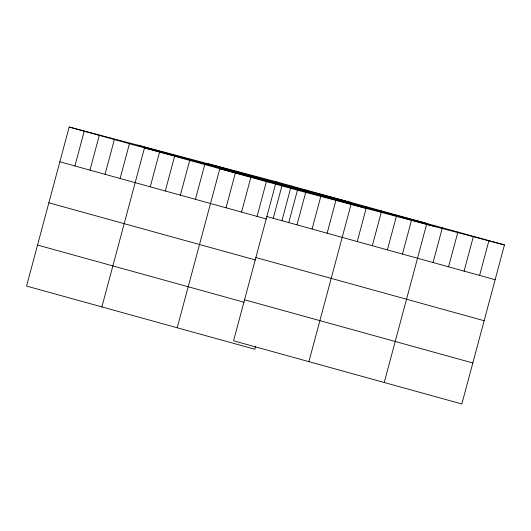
<?xml version="1.0" encoding="UTF-8"?>
<svg xmlns="http://www.w3.org/2000/svg" width="531" height="531" viewBox="0 0 531 531"><rect width="100%" height="100%" fill="white"/><g stroke="black" fill="none" stroke-linecap="round" stroke-linejoin="round"><path stroke-width="0.8" d="M276.18 181.755L233.56 340.796L461.837 403.972L504.45 244.937L276.18 181.755L69.163 127.028L26.55 286.063L254.82 349.245L255.67 346.093M74.911 165.971L84.23 131.197M89.978 170.146L99.297 135.365M105.045 174.314L114.364 139.534M120.112 178.482L129.431 143.709M101.879 306.911L144.492 147.877L351.509 202.603L308.896 361.644M150.24 186.826L159.559 152.045M165.307 190.994L174.626 156.214M180.374 195.162L189.693 160.382M195.441 199.331L204.76 164.557M177.208 327.766L219.821 168.725L426.838 223.451L384.225 382.493M226.027 207.8L235.346 173.02M241.552 212.095L250.871 177.321M257.07 216.389L266.389 181.615M273.233 218.314L281.915 185.91M281.928 220.704L291.24 185.923M288.751 222.615L297.44 190.204L69.163 127.028M296.988 224.872L306.307 190.098M312.055 229.04L321.374 194.266M327.123 233.215L336.442 198.435M357.257 241.552L366.576 206.778M372.324 245.72L381.636 210.946M387.384 249.895L396.703 215.115M402.452 254.064L411.771 219.283M433.044 262.526L442.363 227.753M448.562 266.827L457.881 232.047M464.087 271.122L473.406 236.341M479.606 275.416L488.925 240.643M297.44 190.204L504.45 244.937M207.86 163.694L436.137 226.876M137.476 145.089L365.753 208.265M266.861 216.535L495.131 279.711M59.844 161.802L266.389 218.971M255.869 257.542L484.146 320.717M48.859 202.809L255.398 259.978M244.552 299.789L472.822 362.965M37.535 245.056L244.081 302.225"/></g></svg>
